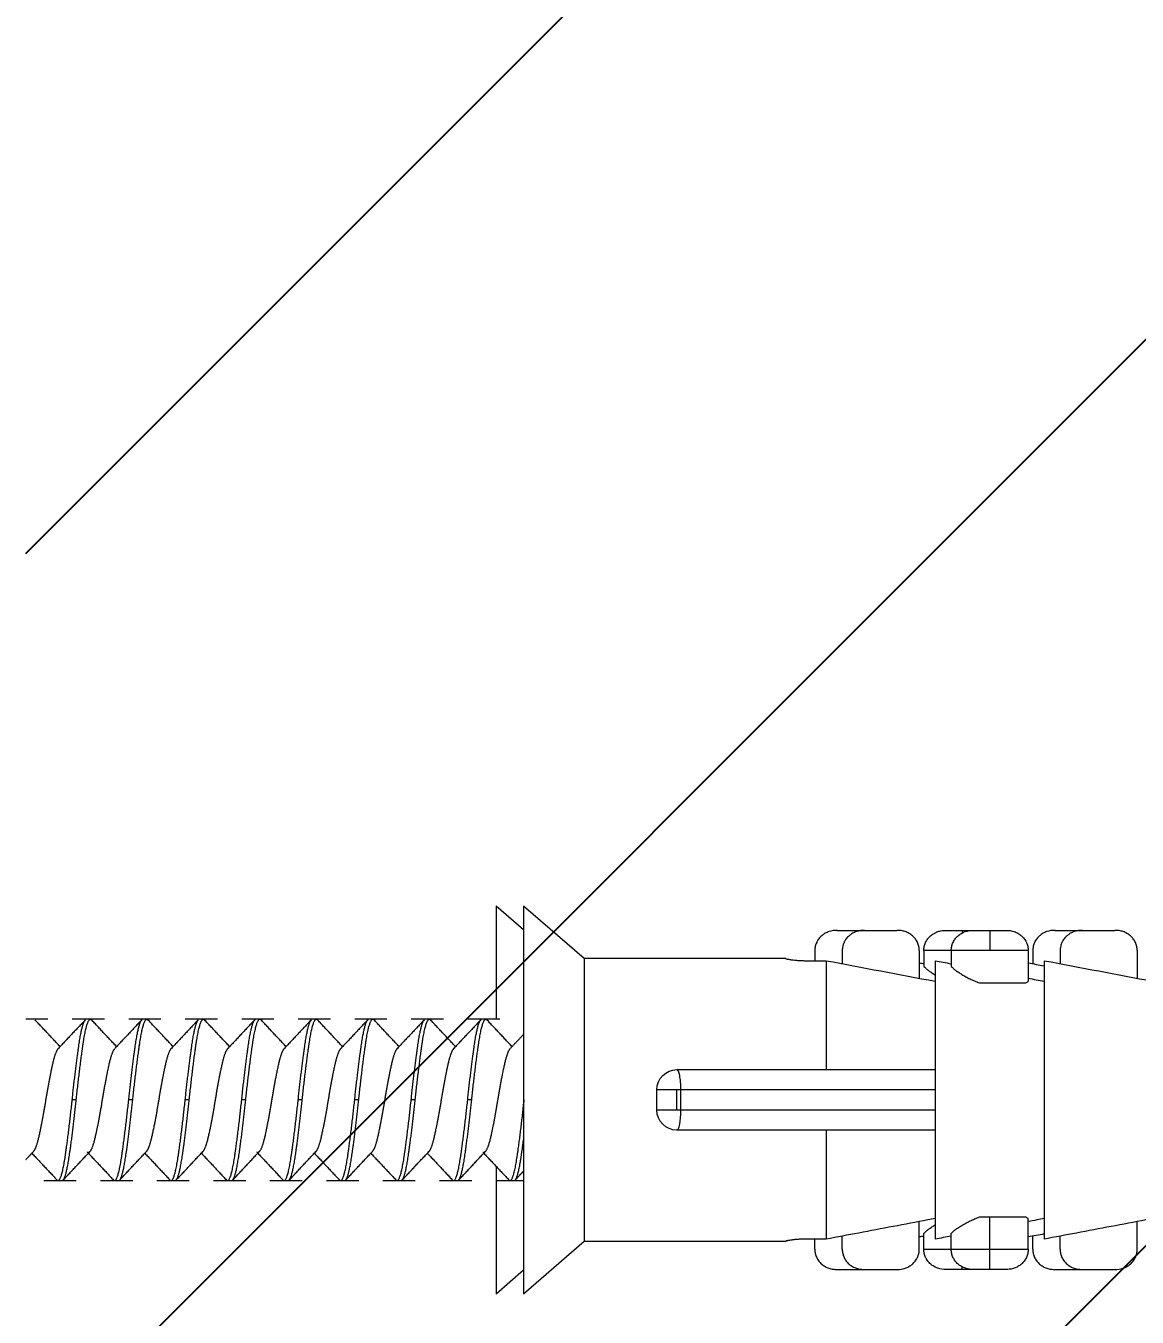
# Model space of a CAD drawing. Header units: millimetres. Extents: x 2433 to 4809, y -10272 to -6912.
# Drawn here: x 4388.36 to 4415.9, y -9099.9 to -9067.91 of the extents above; entities that cross this region are included whole.
import ezdxf

# ---------------------------------------------------------------- set-up
doc = ezdxf.new("R2010")
doc.units = ezdxf.units.MM
doc.layers.add('DIM', color=3, linetype='Continuous', lineweight=13)
doc.layers.add('hatch', color=2, linetype='Continuous')
doc.styles.add('ARIAL', font='arial.ttf')
doc.dimstyles.get("Standard").update_dxf_attribs({"dimtxt": 15, "dimasz": 15, "dimexe": 0.18, "dimexo": 0.0625, "dimgap": 4, "dimtad": 0, "dimtih": 1, "dimtoh": 1, "dimdec": 1, "dimdsep": 46, "dimtxsty": 'ARIAL', "dimcen": 0, "dimclrd": 3, "dimclre": 3, "dimclrt": 3, "dimadec": 0, "dimazin": 0, "dimtfac": 1, "dimtdec": 1, "dimtofl": 0, "dimtmove": 0, "dimatfit": 3, "dimfxl": 1, "dimtolj": 1, "dimtzin": 0, "dimarcsym": 0})

# ---------------------------------------------------------------- blocks, each defined once
blk = doc.blocks.new('*D51')
at = {"layer": 'Defpoints', "color": 0, "transparency": 16777216}
for p in [(4424.561, -8213.415), (4374.659, -9105.467), (4571.19, -9105.467)]:
    blk.add_point(p, dxfattribs=at)
at = {"layer": 'DIM', "color": 3, "lineweight": -2, "transparency": 16777216}
for p, q in [((4424.624, -8213.415), (4571.37, -8213.415)), ((4571.19, -8231.415), (4571.19, -8645.251)), ((4571.19, -9087.467), (4571.19, -8673.632)), ((4374.721, -9105.467), (4571.37, -9105.467))]:
    blk.add_line(p, q, dxfattribs=at)
at = {"layer": 'DIM', "color": 3, "transparency": 16777216}
for points in [[(4568.19, -8231.415), (4574.19, -8231.415), (4571.19, -8213.415)], [(4568.19, -9087.467), (4574.19, -9087.467), (4571.19, -9105.467)]]:
    blk.add_solid(points, dxfattribs=at)
at = {"layer": 'DIM', "color": 3, "transparency": 16777216, "insert": (4571.19, -8659.441), "char_height": 18, "attachment_point": 5, "style": 'ARIAL'}
blk.add_mtext('\\A1;892', dxfattribs=at)

msp = doc.modelspace()

# ---------------------------------------------------------------- hatches: boundary and pattern name
at = {"layer": 'hatch'}
h = msp.add_hatch(dxfattribs=at)
h.set_pattern_fill('ANSI31', color=256, scale=5)
h.set_pattern_definition([(45, (-10748.396, -4416.275), (-11.22532, 11.22532), [])])
h.paths.add_polyline_path([(4388.361, -9950.155), (4438.361, -9950.155), (4438.361, -7879.589), (4388.361, -7879.589)])

# ---------------------------------------------------------------- linework, layer by layer
at = {"linetype": 'Continuous', "lineweight": 18, "extrusion": (-1, -2.22045e-16, 0)}
for p, q in [((4400.018, -9089.716), (4400.018, -9092.516)), ((4400.698, -9090.305), (4400.018, -9089.716)), ((4400.698, -9089.716), (4400.698, -9094.516)), ((4402.198, -9091.016), (4400.698, -9089.716)), ((4408.468, -9090.316), (4409.148, -9090.316)), ((4409.148, -9090.316), (4409.948, -9090.316)), ((4411.168, -9090.316), (4411.568, -9090.316)), ((4411.568, -9090.316), (4411.854, -9090.316)), ((4411.848, -9090.316), (4412.248, -9090.316)), ((4412.248, -9090.316), (4412.648, -9090.316)), ((4413.868, -9090.316), (4414.548, -9090.316)), ((4414.548, -9090.316), (4415.348, -9090.316)), ((4407.914, -9090.816), (4407.914, -9091.068)), ((4408.594, -9090.816), (4408.594, -9091.143)), ((4410.502, -9090.816), (4410.502, -9091.502)), ((4410.614, -9090.816), (4410.614, -9091.21)), ((4411.294, -9090.816), (4411.294, -9091.21)), ((4413.202, -9090.816), (4413.202, -9091.578)), ((4413.314, -9090.816), (4413.314, -9091.143)), ((4413.994, -9090.816), (4413.994, -9091.143)), ((4415.902, -9090.816), (4415.902, -9091.502)), ((4407.198, -9091.016), (4402.198, -9091.016)), ((4402.198, -9091.016), (4402.198, -9094.516)), ((4407.198, -9091.016), (4407.198, -9091.018)), ((4407.698, -9091.068), (4408.198, -9091.068)), ((4408.198, -9091.068), (4408.198, -9093.766)), ((4410.898, -9091.068), (4410.898, -9094.516)), ((4413.598, -9091.068), (4413.598, -9094.516)), ((4411.996, -9091.616), (4413.14, -9091.616)), ((4388.911, -9092.516), (4388.361, -9092.516)), ((4390.311, -9092.516), (4389.511, -9092.516)), ((4391.711, -9092.516), (4390.911, -9092.516)), ((4393.111, -9092.516), (4392.311, -9092.516)), ((4394.511, -9092.516), (4393.711, -9092.516)), ((4395.911, -9092.516), (4395.111, -9092.516)), ((4397.311, -9092.516), (4396.511, -9092.516)), ((4398.711, -9092.516), (4397.911, -9092.516)), ((4400.111, -9092.516), (4399.311, -9092.516)), ((4404.498, -9093.766), (4410.898, -9093.766)), ((4403.998, -9094.766), (4403.998, -9094.266)), ((4400.698, -9094.516), (4400.698, -9099.316)), ((4402.198, -9094.516), (4402.198, -9098.016)), ((4410.898, -9094.516), (4410.898, -9097.964)), ((4413.598, -9094.516), (4413.598, -9097.964)), ((4410.898, -9095.266), (4404.498, -9095.266)), ((4408.198, -9095.266), (4408.198, -9097.964)), ((4400.018, -9096.173), (4400.018, -9099.316)), ((4388.811, -9096.516), (4389.611, -9096.516)), ((4390.211, -9096.516), (4391.011, -9096.516)), ((4391.611, -9096.516), (4392.411, -9096.516)), ((4393.011, -9096.516), (4393.811, -9096.516)), ((4394.411, -9096.516), (4395.211, -9096.516)), ((4395.811, -9096.516), (4396.611, -9096.516)), ((4397.211, -9096.516), (4398.011, -9096.516)), ((4398.611, -9096.516), (4399.411, -9096.516)), ((4400.011, -9096.516), (4400.698, -9096.516)), ((4410.502, -9098.216), (4410.502, -9097.53)), ((4411.996, -9097.416), (4412.248, -9097.416)), ((4412.248, -9097.416), (4413.14, -9097.416)), ((4413.202, -9098.216), (4413.202, -9097.455)), ((4415.902, -9098.216), (4415.902, -9097.53)), ((4408.594, -9098.216), (4408.594, -9097.89)), ((4410.614, -9098.216), (4410.614, -9097.823)), ((4411.294, -9098.216), (4411.294, -9097.823)), ((4413.314, -9098.216), (4413.314, -9097.89)), ((4413.994, -9098.216), (4413.994, -9097.89)), ((4400.698, -9099.316), (4402.198, -9098.016)), ((4402.198, -9098.016), (4407.198, -9098.016)), ((4407.198, -9098.015), (4407.198, -9098.016)), ((4408.198, -9097.964), (4407.698, -9097.964)), ((4407.914, -9098.216), (4407.914, -9097.964)), ((4400.018, -9099.316), (4400.698, -9098.727)), ((4408.468, -9098.716), (4409.148, -9098.716)), ((4409.148, -9098.716), (4409.948, -9098.716)), ((4411.568, -9098.716), (4411.168, -9098.716)), ((4411.852, -9098.716), (4411.568, -9098.716)), ((4412.248, -9098.716), (4411.848, -9098.716)), ((4412.648, -9098.716), (4412.248, -9098.716)), ((4413.868, -9098.716), (4414.548, -9098.716)), ((4414.548, -9098.716), (4415.348, -9098.716))]:
    msp.add_line(p, q, dxfattribs=at)
at = {"linetype": 'Continuous', "lineweight": 13, "extrusion": (-1, -2.22045e-16, 0)}
for p, q in [((4411.568, -9090.316), (4411.568, -9090.379)), ((4412.248, -9090.316), (4412.248, -9090.816)), ((4411.294, -9090.816), (4410.614, -9090.816)), ((4412.248, -9090.816), (4411.294, -9090.816)), ((4413.202, -9090.816), (4412.248, -9090.816)), ((4404.498, -9094.266), (4403.998, -9094.266)), ((4404.593, -9094.266), (4404.498, -9094.266)), ((4404.498, -9094.766), (4404.498, -9094.266)), ((4410.898, -9094.266), (4404.593, -9094.266)), ((4404.593, -9094.766), (4404.593, -9094.266)), ((4389.611, -9094.516), (4389.511, -9094.516)), ((4391.011, -9094.516), (4390.911, -9094.516)), ((4392.411, -9094.516), (4392.311, -9094.516)), ((4393.811, -9094.516), (4393.711, -9094.516)), ((4395.211, -9094.516), (4395.111, -9094.516)), ((4396.611, -9094.516), (4396.511, -9094.516)), ((4398.011, -9094.516), (4397.911, -9094.516)), ((4399.411, -9094.516), (4399.311, -9094.516)), ((4403.998, -9094.766), (4404.498, -9094.766)), ((4404.498, -9094.766), (4404.593, -9094.766)), ((4404.593, -9094.766), (4410.898, -9094.766)), ((4412.248, -9098.216), (4412.248, -9097.416)), ((4410.614, -9098.216), (4411.294, -9098.216)), ((4411.294, -9098.216), (4412.248, -9098.216)), ((4412.248, -9098.216), (4413.202, -9098.216)), ((4412.248, -9098.716), (4412.248, -9098.216)), ((4411.568, -9098.716), (4411.568, -9098.653))]:
    msp.add_line(p, q, dxfattribs=at)
at = {"linetype": 'Continuous', "lineweight": 18, "extrusion": (0, 0, -1)}
for centre, start, end in [((-4404.498, -9094.266), 0, 90), ((-4404.498, -9094.766), 270, 0)]:
    msp.add_arc(centre, 0.5, start, end, dxfattribs=at)
at = {"linetype": 'Continuous', "lineweight": 13}
for centre, start_param, end_param in [((4404.498, -9094.266), 1.570796, 3.141593), ((4404.498, -9094.766), 0, 1.570796)]:
    msp.add_ellipse(centre, major_axis=(0, -0.5), ratio=0.190423, start_param=start_param, end_param=end_param, dxfattribs=at)
at = {"linetype": 'Continuous', "lineweight": 18}
for points, knots in [([(4408.468, -9090.316), (4408.399, -9090.316), (4408.33, -9090.326), (4408.248, -9090.353), (4408.232, -9090.359), (4408.2, -9090.373), (4408.169, -9090.389), (4408.14, -9090.407), (4408.118, -9090.422), (4408.111, -9090.427), (4408.098, -9090.438), (4408.091, -9090.444), (4408.058, -9090.472), (4408.034, -9090.497), (4408.003, -9090.539), (4407.993, -9090.553), (4407.979, -9090.575), (4407.975, -9090.583), (4407.967, -9090.598), (4407.963, -9090.606), (4407.945, -9090.646), (4407.934, -9090.678), (4407.922, -9090.729), (4407.919, -9090.747), (4407.915, -9090.781), (4407.914, -9090.799), (4407.914, -9090.816)], [0, 0, 0, 0, 0.25, 0.25, 0.3125, 0.3125, 0.375, 0.4375, 0.4375, 0.46875, 0.46875, 0.5, 0.5, 0.625, 0.625, 0.6875, 0.6875, 0.71875, 0.71875, 0.75, 0.75, 0.875, 0.875, 0.9375, 0.9375, 1, 1, 1, 1]), ([(4409.148, -9090.316), (4409.078, -9090.316), (4409.01, -9090.326), (4408.927, -9090.353), (4408.911, -9090.359), (4408.879, -9090.373), (4408.848, -9090.389), (4408.819, -9090.407), (4408.798, -9090.422), (4408.791, -9090.427), (4408.777, -9090.438), (4408.77, -9090.444), (4408.737, -9090.472), (4408.713, -9090.497), (4408.682, -9090.539), (4408.672, -9090.553), (4408.659, -9090.575), (4408.655, -9090.583), (4408.646, -9090.598), (4408.642, -9090.606), (4408.624, -9090.646), (4408.613, -9090.678), (4408.602, -9090.729), (4408.599, -9090.747), (4408.595, -9090.781), (4408.594, -9090.799), (4408.594, -9090.816)], [0, 0, 0, 0, 0.25, 0.25, 0.3125, 0.3125, 0.375, 0.4375, 0.4375, 0.46875, 0.46875, 0.5, 0.5, 0.625, 0.625, 0.6875, 0.6875, 0.71875, 0.71875, 0.75, 0.75, 0.875, 0.875, 0.9375, 0.9375, 1, 1, 1, 1]), ([(4410.502, -9090.816), (4410.502, -9090.781), (4410.498, -9090.747), (4410.487, -9090.696), (4410.482, -9090.68), (4410.471, -9090.646), (4410.464, -9090.63), (4410.443, -9090.583), (4410.425, -9090.554), (4410.399, -9090.519), (4410.393, -9090.512), (4410.382, -9090.499), (4410.364, -9090.479), (4410.333, -9090.449), (4410.306, -9090.428), (4410.278, -9090.408), (4410.263, -9090.399), (4410.217, -9090.373), (4410.186, -9090.359), (4410.136, -9090.342), (4410.12, -9090.338), (4410.086, -9090.33), (4410.069, -9090.326), (4410.017, -9090.319), (4409.983, -9090.316), (4409.948, -9090.316)], [0, 0, 0, 0, 0.125, 0.125, 0.1875, 0.1875, 0.25, 0.25, 0.375, 0.375, 0.40625, 0.40625, 0.4375, 0.5, 0.5625, 0.5625, 0.625, 0.625, 0.75, 0.75, 0.8125, 0.8125, 0.875, 0.875, 1, 1, 1, 1]), ([(4410.614, -9090.816), (4410.614, -9090.781), (4410.618, -9090.747), (4410.629, -9090.696), (4410.634, -9090.68), (4410.645, -9090.646), (4410.652, -9090.63), (4410.674, -9090.583), (4410.691, -9090.554), (4410.718, -9090.519), (4410.723, -9090.512), (4410.734, -9090.499), (4410.752, -9090.479), (4410.783, -9090.449), (4410.81, -9090.428), (4410.839, -9090.408), (4410.854, -9090.399), (4410.899, -9090.373), (4410.93, -9090.359), (4410.98, -9090.342), (4410.997, -9090.338), (4411.031, -9090.33), (4411.048, -9090.326), (4411.099, -9090.319), (4411.134, -9090.316), (4411.168, -9090.316)], [0, 0, 0, 0, 0.125, 0.125, 0.1875, 0.1875, 0.25, 0.25, 0.375, 0.375, 0.40625, 0.40625, 0.4375, 0.5, 0.5625, 0.5625, 0.625, 0.625, 0.75, 0.75, 0.8125, 0.8125, 0.875, 0.875, 1, 1, 1, 1]), ([(4411.294, -9090.816), (4411.294, -9090.781), (4411.298, -9090.747), (4411.309, -9090.696), (4411.314, -9090.68), (4411.325, -9090.646), (4411.331, -9090.63), (4411.353, -9090.583), (4411.371, -9090.554), (4411.397, -9090.519), (4411.403, -9090.512), (4411.414, -9090.499), (4411.431, -9090.479), (4411.462, -9090.449), (4411.49, -9090.428), (4411.518, -9090.408), (4411.533, -9090.399), (4411.578, -9090.373), (4411.61, -9090.359), (4411.659, -9090.342), (4411.676, -9090.338), (4411.71, -9090.33), (4411.727, -9090.326), (4411.778, -9090.319), (4411.813, -9090.316), (4411.848, -9090.316)], [0, 0, 0, 0, 0.125, 0.125, 0.1875, 0.1875, 0.25, 0.25, 0.375, 0.375, 0.40625, 0.40625, 0.4375, 0.5, 0.5625, 0.5625, 0.625, 0.625, 0.75, 0.75, 0.8125, 0.8125, 0.875, 0.875, 1, 1, 1, 1]), ([(4412.648, -9090.316), (4412.718, -9090.316), (4412.786, -9090.326), (4412.868, -9090.353), (4412.885, -9090.359), (4412.916, -9090.373), (4412.947, -9090.389), (4412.977, -9090.407), (4412.998, -9090.422), (4413.005, -9090.427), (4413.019, -9090.438), (4413.026, -9090.444), (4413.059, -9090.472), (4413.082, -9090.497), (4413.114, -9090.539), (4413.123, -9090.553), (4413.137, -9090.575), (4413.141, -9090.583), (4413.149, -9090.598), (4413.153, -9090.606), (4413.172, -9090.646), (4413.183, -9090.678), (4413.194, -9090.729), (4413.197, -9090.747), (4413.201, -9090.781), (4413.202, -9090.799), (4413.202, -9090.816)], [0, 0, 0, 0, 0.25, 0.25, 0.3125, 0.3125, 0.375, 0.4375, 0.4375, 0.46875, 0.46875, 0.5, 0.5, 0.625, 0.625, 0.6875, 0.6875, 0.71875, 0.71875, 0.75, 0.75, 0.875, 0.875, 0.9375, 0.9375, 1, 1, 1, 1]), ([(4413.868, -9090.316), (4413.799, -9090.316), (4413.73, -9090.326), (4413.648, -9090.353), (4413.632, -9090.359), (4413.6, -9090.373), (4413.569, -9090.389), (4413.54, -9090.407), (4413.518, -9090.422), (4413.511, -9090.427), (4413.498, -9090.438), (4413.491, -9090.444), (4413.458, -9090.472), (4413.434, -9090.497), (4413.403, -9090.539), (4413.393, -9090.553), (4413.379, -9090.575), (4413.375, -9090.583), (4413.367, -9090.598), (4413.363, -9090.606), (4413.345, -9090.646), (4413.334, -9090.678), (4413.322, -9090.729), (4413.319, -9090.747), (4413.315, -9090.781), (4413.314, -9090.799), (4413.314, -9090.816)], [0, 0, 0, 0, 0.25, 0.25, 0.3125, 0.3125, 0.375, 0.4375, 0.4375, 0.46875, 0.46875, 0.5, 0.5, 0.625, 0.625, 0.6875, 0.6875, 0.71875, 0.71875, 0.75, 0.75, 0.875, 0.875, 0.9375, 0.9375, 1, 1, 1, 1]), ([(4414.548, -9090.316), (4414.478, -9090.316), (4414.41, -9090.326), (4414.327, -9090.353), (4414.311, -9090.359), (4414.279, -9090.373), (4414.248, -9090.389), (4414.219, -9090.407), (4414.198, -9090.422), (4414.191, -9090.427), (4414.177, -9090.438), (4414.17, -9090.444), (4414.137, -9090.472), (4414.113, -9090.497), (4414.082, -9090.539), (4414.072, -9090.553), (4414.059, -9090.575), (4414.055, -9090.583), (4414.046, -9090.598), (4414.042, -9090.606), (4414.024, -9090.646), (4414.013, -9090.678), (4414.002, -9090.729), (4413.999, -9090.747), (4413.995, -9090.781), (4413.994, -9090.799), (4413.994, -9090.816)], [0, 0, 0, 0, 0.25, 0.25, 0.3125, 0.3125, 0.375, 0.4375, 0.4375, 0.46875, 0.46875, 0.5, 0.5, 0.625, 0.625, 0.6875, 0.6875, 0.71875, 0.71875, 0.75, 0.75, 0.875, 0.875, 0.9375, 0.9375, 1, 1, 1, 1]), ([(4415.902, -9090.816), (4415.902, -9090.781), (4415.898, -9090.747), (4415.887, -9090.696), (4415.882, -9090.68), (4415.871, -9090.646), (4415.864, -9090.63), (4415.843, -9090.583), (4415.825, -9090.554), (4415.799, -9090.519), (4415.793, -9090.512), (4415.782, -9090.499), (4415.764, -9090.479), (4415.733, -9090.449), (4415.706, -9090.428), (4415.678, -9090.408), (4415.663, -9090.399), (4415.617, -9090.373), (4415.586, -9090.359), (4415.536, -9090.342), (4415.52, -9090.338), (4415.486, -9090.33), (4415.469, -9090.326), (4415.417, -9090.319), (4415.383, -9090.316), (4415.348, -9090.316)], [0, 0, 0, 0, 0.125, 0.125, 0.1875, 0.1875, 0.25, 0.25, 0.375, 0.375, 0.40625, 0.40625, 0.4375, 0.5, 0.5625, 0.5625, 0.625, 0.625, 0.75, 0.75, 0.8125, 0.8125, 0.875, 0.875, 1, 1, 1, 1]), ([(4407.198, -9091.018), (4407.198, -9091.019), (4407.201, -9091.02), (4407.211, -9091.023), (4407.215, -9091.024), (4407.224, -9091.026), (4407.23, -9091.027), (4407.249, -9091.031), (4407.264, -9091.034), (4407.291, -9091.038), (4407.301, -9091.04), (4407.322, -9091.043), (4407.333, -9091.044), (4407.367, -9091.049), (4407.392, -9091.052), (4407.426, -9091.055), (4407.433, -9091.056), (4407.447, -9091.057), (4407.469, -9091.059), (4407.506, -9091.062), (4407.536, -9091.064), (4407.567, -9091.065), (4407.584, -9091.066), (4407.632, -9091.067), (4407.665, -9091.068), (4407.698, -9091.068)], [0, 0, 0, 0, 0.125, 0.125, 0.1875, 0.1875, 0.25, 0.25, 0.375, 0.375, 0.4375, 0.4375, 0.5, 0.5, 0.625, 0.625, 0.65625, 0.65625, 0.6875, 0.75, 0.8125, 0.8125, 0.875, 0.875, 1, 1, 1, 1]), ([(4410.614, -9091.21), (4410.628, -9091.224), (4410.643, -9091.239), (4410.679, -9091.27), (4410.699, -9091.286), (4410.733, -9091.311), (4410.744, -9091.32), (4410.769, -9091.337), (4410.782, -9091.346), (4410.822, -9091.373), (4410.85, -9091.391), (4410.883, -9091.411), (4410.885, -9091.413), (4410.888, -9091.414)], [0, 0, 0, 0, 0.244671, 0.244671, 0.489341, 0.489341, 0.611677, 0.611677, 0.734012, 0.734012, 0.978683, 0.978683, 1, 1, 1, 1]), ([(4411.294, -9091.21), (4411.307, -9091.224), (4411.323, -9091.239), (4411.358, -9091.27), (4411.378, -9091.286), (4411.412, -9091.311), (4411.424, -9091.32), (4411.448, -9091.337), (4411.461, -9091.346), (4411.501, -9091.373), (4411.529, -9091.391), (4411.589, -9091.428), (4411.621, -9091.446), (4411.672, -9091.473), (4411.689, -9091.483), (4411.724, -9091.501), (4411.742, -9091.51), (4411.797, -9091.536), (4411.835, -9091.553), (4411.913, -9091.586), (4411.954, -9091.601), (4411.996, -9091.616)], [0, 0, 0, 0, 0.125, 0.125, 0.25, 0.25, 0.3125, 0.3125, 0.375, 0.375, 0.5, 0.5, 0.625, 0.625, 0.6875, 0.6875, 0.75, 0.75, 0.875, 0.875, 1, 1, 1, 1]), ([(4410.898, -9097.456), (4410.837, -9097.467), (4410.776, -9097.479), (4410.144, -9097.598), (4409.572, -9097.706), (4408.733, -9097.864), (4408.465, -9097.914), (4408.198, -9097.964)], [0, 0, 0, 0, 0.067447, 0.067447, 0.702741, 0.702741, 1, 1, 1, 1]), ([(4411.294, -9097.823), (4411.307, -9097.809), (4411.323, -9097.794), (4411.358, -9097.763), (4411.378, -9097.747), (4411.412, -9097.721), (4411.424, -9097.713), (4411.448, -9097.695), (4411.461, -9097.686), (4411.501, -9097.659), (4411.529, -9097.641), (4411.589, -9097.605), (4411.621, -9097.586), (4411.672, -9097.559), (4411.689, -9097.55), (4411.724, -9097.532), (4411.742, -9097.523), (4411.797, -9097.496), (4411.835, -9097.479), (4411.913, -9097.447), (4411.954, -9097.431), (4411.996, -9097.416)], [0, 0, 0, 0, 0.125, 0.125, 0.25, 0.25, 0.3125, 0.3125, 0.375, 0.375, 0.5, 0.5, 0.625, 0.625, 0.6875, 0.6875, 0.75, 0.75, 0.875, 0.875, 1, 1, 1, 1]), ([(4413.598, -9097.456), (4413.537, -9097.467), (4413.476, -9097.479), (4413.344, -9097.504), (4413.273, -9097.517), (4413.202, -9097.53)], [0, 0, 0, 0, 0.459752, 0.459752, 1, 1, 1, 1]), ([(4416.298, -9097.456), (4416.237, -9097.467), (4416.176, -9097.479), (4415.544, -9097.598), (4414.972, -9097.706), (4414.133, -9097.864), (4413.865, -9097.914), (4413.598, -9097.964)], [0, 0, 0, 0, 0.067447, 0.067447, 0.702741, 0.702741, 1, 1, 1, 1]), ([(4410.614, -9097.823), (4410.628, -9097.809), (4410.643, -9097.794), (4410.679, -9097.763), (4410.699, -9097.747), (4410.733, -9097.721), (4410.744, -9097.713), (4410.769, -9097.695), (4410.782, -9097.686), (4410.822, -9097.659), (4410.85, -9097.641), (4410.883, -9097.621), (4410.885, -9097.62), (4410.888, -9097.618)], [0, 0, 0, 0, 0.244671, 0.244671, 0.489341, 0.489341, 0.611677, 0.611677, 0.734012, 0.734012, 0.978683, 0.978683, 1, 1, 1, 1]), ([(4407.698, -9097.964), (4407.665, -9097.964), (4407.632, -9097.965), (4407.584, -9097.967), (4407.568, -9097.967), (4407.537, -9097.969), (4407.521, -9097.97), (4407.476, -9097.973), (4407.447, -9097.975), (4407.407, -9097.979), (4407.393, -9097.981), (4407.368, -9097.984), (4407.356, -9097.985), (4407.321, -9097.99), (4407.301, -9097.993), (4407.278, -9097.997), (4407.273, -9097.997), (4407.265, -9097.999), (4407.253, -9098.001), (4407.235, -9098.004), (4407.224, -9098.007), (4407.215, -9098.009), (4407.211, -9098.01), (4407.201, -9098.012), (4407.198, -9098.014), (4407.198, -9098.015)], [0, 0, 0, 0, 0.125, 0.125, 0.1875, 0.1875, 0.25, 0.25, 0.375, 0.375, 0.4375, 0.4375, 0.5, 0.5, 0.625, 0.625, 0.65625, 0.65625, 0.6875, 0.75, 0.8125, 0.8125, 0.875, 0.875, 1, 1, 1, 1]), ([(4407.914, -9098.216), (4407.914, -9098.251), (4407.918, -9098.286), (4407.929, -9098.336), (4407.934, -9098.353), (4407.945, -9098.386), (4407.952, -9098.402), (4407.974, -9098.449), (4407.991, -9098.479), (4408.018, -9098.514), (4408.023, -9098.521), (4408.034, -9098.534), (4408.052, -9098.553), (4408.083, -9098.583), (4408.11, -9098.605), (4408.139, -9098.625), (4408.154, -9098.634), (4408.199, -9098.66), (4408.23, -9098.673), (4408.28, -9098.69), (4408.297, -9098.695), (4408.331, -9098.703), (4408.348, -9098.706), (4408.399, -9098.714), (4408.434, -9098.716), (4408.468, -9098.716)], [0, 0, 0, 0, 0.125, 0.125, 0.1875, 0.1875, 0.25, 0.25, 0.375, 0.375, 0.40625, 0.40625, 0.4375, 0.5, 0.5625, 0.5625, 0.625, 0.625, 0.75, 0.75, 0.8125, 0.8125, 0.875, 0.875, 1, 1, 1, 1]), ([(4408.594, -9098.216), (4408.594, -9098.251), (4408.598, -9098.286), (4408.609, -9098.336), (4408.614, -9098.353), (4408.625, -9098.386), (4408.631, -9098.402), (4408.653, -9098.449), (4408.671, -9098.479), (4408.697, -9098.514), (4408.703, -9098.521), (4408.714, -9098.534), (4408.731, -9098.553), (4408.762, -9098.583), (4408.79, -9098.605), (4408.818, -9098.625), (4408.833, -9098.634), (4408.878, -9098.66), (4408.91, -9098.673), (4408.959, -9098.69), (4408.976, -9098.695), (4409.01, -9098.703), (4409.027, -9098.706), (4409.078, -9098.714), (4409.113, -9098.716), (4409.148, -9098.716)], [0, 0, 0, 0, 0.125, 0.125, 0.1875, 0.1875, 0.25, 0.25, 0.375, 0.375, 0.40625, 0.40625, 0.4375, 0.5, 0.5625, 0.5625, 0.625, 0.625, 0.75, 0.75, 0.8125, 0.8125, 0.875, 0.875, 1, 1, 1, 1]), ([(4409.948, -9098.716), (4410.018, -9098.716), (4410.086, -9098.707), (4410.168, -9098.679), (4410.185, -9098.673), (4410.216, -9098.659), (4410.247, -9098.644), (4410.277, -9098.625), (4410.298, -9098.61), (4410.305, -9098.605), (4410.319, -9098.594), (4410.326, -9098.589), (4410.359, -9098.56), (4410.382, -9098.535), (4410.414, -9098.494), (4410.423, -9098.48), (4410.437, -9098.457), (4410.441, -9098.449), (4410.449, -9098.434), (4410.453, -9098.426), (4410.472, -9098.387), (4410.483, -9098.354), (4410.494, -9098.303), (4410.497, -9098.286), (4410.501, -9098.251), (4410.502, -9098.234), (4410.502, -9098.216)], [0, 0, 0, 0, 0.25, 0.25, 0.3125, 0.3125, 0.375, 0.4375, 0.4375, 0.46875, 0.46875, 0.5, 0.5, 0.625, 0.625, 0.6875, 0.6875, 0.71875, 0.71875, 0.75, 0.75, 0.875, 0.875, 0.9375, 0.9375, 1, 1, 1, 1]), ([(4411.168, -9098.716), (4411.099, -9098.716), (4411.03, -9098.707), (4410.948, -9098.679), (4410.932, -9098.673), (4410.9, -9098.659), (4410.869, -9098.644), (4410.84, -9098.625), (4410.818, -9098.61), (4410.811, -9098.605), (4410.798, -9098.594), (4410.791, -9098.589), (4410.758, -9098.56), (4410.734, -9098.535), (4410.703, -9098.494), (4410.693, -9098.48), (4410.679, -9098.457), (4410.675, -9098.449), (4410.667, -9098.434), (4410.663, -9098.426), (4410.645, -9098.387), (4410.634, -9098.354), (4410.622, -9098.303), (4410.619, -9098.286), (4410.615, -9098.251), (4410.614, -9098.234), (4410.614, -9098.216)], [0, 0, 0, 0, 0.25, 0.25, 0.3125, 0.3125, 0.375, 0.4375, 0.4375, 0.46875, 0.46875, 0.5, 0.5, 0.625, 0.625, 0.6875, 0.6875, 0.71875, 0.71875, 0.75, 0.75, 0.875, 0.875, 0.9375, 0.9375, 1, 1, 1, 1]), ([(4411.848, -9098.716), (4411.778, -9098.716), (4411.71, -9098.707), (4411.627, -9098.679), (4411.611, -9098.673), (4411.579, -9098.659), (4411.548, -9098.644), (4411.519, -9098.625), (4411.498, -9098.61), (4411.491, -9098.605), (4411.477, -9098.594), (4411.47, -9098.589), (4411.437, -9098.56), (4411.413, -9098.535), (4411.382, -9098.494), (4411.372, -9098.48), (4411.359, -9098.457), (4411.355, -9098.449), (4411.346, -9098.434), (4411.342, -9098.426), (4411.324, -9098.387), (4411.313, -9098.354), (4411.302, -9098.303), (4411.299, -9098.286), (4411.295, -9098.251), (4411.294, -9098.234), (4411.294, -9098.216)], [0, 0, 0, 0, 0.25, 0.25, 0.3125, 0.3125, 0.375, 0.4375, 0.4375, 0.46875, 0.46875, 0.5, 0.5, 0.625, 0.625, 0.6875, 0.6875, 0.71875, 0.71875, 0.75, 0.75, 0.875, 0.875, 0.9375, 0.9375, 1, 1, 1, 1]), ([(4413.202, -9098.216), (4413.202, -9098.251), (4413.198, -9098.286), (4413.187, -9098.336), (4413.182, -9098.353), (4413.171, -9098.386), (4413.164, -9098.402), (4413.143, -9098.449), (4413.125, -9098.479), (4413.099, -9098.514), (4413.093, -9098.521), (4413.082, -9098.534), (4413.064, -9098.553), (4413.033, -9098.583), (4413.006, -9098.605), (4412.978, -9098.625), (4412.963, -9098.634), (4412.917, -9098.66), (4412.886, -9098.673), (4412.836, -9098.69), (4412.82, -9098.695), (4412.786, -9098.703), (4412.769, -9098.706), (4412.717, -9098.714), (4412.683, -9098.716), (4412.648, -9098.716)], [0, 0, 0, 0, 0.125, 0.125, 0.1875, 0.1875, 0.25, 0.25, 0.375, 0.375, 0.40625, 0.40625, 0.4375, 0.5, 0.5625, 0.5625, 0.625, 0.625, 0.75, 0.75, 0.8125, 0.8125, 0.875, 0.875, 1, 1, 1, 1]), ([(4413.314, -9098.216), (4413.314, -9098.251), (4413.318, -9098.286), (4413.329, -9098.336), (4413.334, -9098.353), (4413.345, -9098.386), (4413.352, -9098.402), (4413.374, -9098.449), (4413.391, -9098.479), (4413.418, -9098.514), (4413.423, -9098.521), (4413.434, -9098.534), (4413.452, -9098.553), (4413.483, -9098.583), (4413.51, -9098.605), (4413.539, -9098.625), (4413.554, -9098.634), (4413.599, -9098.66), (4413.63, -9098.673), (4413.68, -9098.69), (4413.697, -9098.695), (4413.731, -9098.703), (4413.748, -9098.706), (4413.799, -9098.714), (4413.834, -9098.716), (4413.868, -9098.716)], [0, 0, 0, 0, 0.125, 0.125, 0.1875, 0.1875, 0.25, 0.25, 0.375, 0.375, 0.40625, 0.40625, 0.4375, 0.5, 0.5625, 0.5625, 0.625, 0.625, 0.75, 0.75, 0.8125, 0.8125, 0.875, 0.875, 1, 1, 1, 1]), ([(4413.994, -9098.216), (4413.994, -9098.251), (4413.998, -9098.286), (4414.009, -9098.336), (4414.014, -9098.353), (4414.025, -9098.386), (4414.031, -9098.402), (4414.053, -9098.449), (4414.071, -9098.479), (4414.097, -9098.514), (4414.103, -9098.521), (4414.114, -9098.534), (4414.131, -9098.553), (4414.162, -9098.583), (4414.19, -9098.605), (4414.218, -9098.625), (4414.233, -9098.634), (4414.278, -9098.66), (4414.31, -9098.673), (4414.359, -9098.69), (4414.376, -9098.695), (4414.41, -9098.703), (4414.427, -9098.706), (4414.478, -9098.714), (4414.513, -9098.716), (4414.548, -9098.716)], [0, 0, 0, 0, 0.125, 0.125, 0.1875, 0.1875, 0.25, 0.25, 0.375, 0.375, 0.40625, 0.40625, 0.4375, 0.5, 0.5625, 0.5625, 0.625, 0.625, 0.75, 0.75, 0.8125, 0.8125, 0.875, 0.875, 1, 1, 1, 1]), ([(4415.348, -9098.716), (4415.418, -9098.716), (4415.486, -9098.707), (4415.568, -9098.679), (4415.585, -9098.673), (4415.616, -9098.659), (4415.647, -9098.644), (4415.677, -9098.625), (4415.698, -9098.61), (4415.705, -9098.605), (4415.719, -9098.594), (4415.726, -9098.589), (4415.759, -9098.56), (4415.782, -9098.535), (4415.814, -9098.494), (4415.823, -9098.48), (4415.837, -9098.457), (4415.841, -9098.449), (4415.849, -9098.434), (4415.853, -9098.426), (4415.872, -9098.387), (4415.883, -9098.354), (4415.894, -9098.303), (4415.897, -9098.286), (4415.901, -9098.251), (4415.902, -9098.234), (4415.902, -9098.216)], [0, 0, 0, 0, 0.25, 0.25, 0.3125, 0.3125, 0.375, 0.4375, 0.4375, 0.46875, 0.46875, 0.5, 0.5, 0.625, 0.625, 0.6875, 0.6875, 0.71875, 0.71875, 0.75, 0.75, 0.875, 0.875, 0.9375, 0.9375, 1, 1, 1, 1])]:
    msp.add_open_spline(points, degree=3, knots=knots, dxfattribs=at)
for points, degree in [([(4408.198, -9091.068), (4409.098, -9091.237), (4409.998, -9091.407), (4410.898, -9091.577)], 3), ([(4410.502, -9091.121), (4410.539, -9091.128), (4410.577, -9091.135), (4410.615, -9091.143)], 3), ([(4410.898, -9091.068), (4411.03, -9091.093), (4411.162, -9091.118), (4411.294, -9091.143)], 3), ([(4413.202, -9091.121), (4413.334, -9091.146), (4413.466, -9091.171), (4413.598, -9091.196)], 3), ([(4413.598, -9091.068), (4414.498, -9091.237), (4415.398, -9091.407), (4416.298, -9091.577)], 3), ([(4413.14, -9091.616), (4413.165, -9091.603), (4413.185, -9091.591), (4413.202, -9091.578)], 3), ([(4413.202, -9091.502), (4413.334, -9091.527), (4413.466, -9091.552), (4413.598, -9091.577)], 3), ([(4389.211, -9093.196), (4388.9, -9092.866), (4388.59, -9092.534)], 2), ([(4389.833, -9092.534), (4389.502, -9092.888), (4389.17, -9093.239)], 2), ([(4390.611, -9093.196), (4390.298, -9092.864), (4389.987, -9092.53)], 2), ([(4391.239, -9092.527), (4390.907, -9092.882), (4390.573, -9093.236)], 2), ([(4392.011, -9093.196), (4391.697, -9092.862), (4391.384, -9092.527)], 2), ([(4392.632, -9092.534), (4392.301, -9092.888), (4391.969, -9093.241)], 2), ([(4393.411, -9093.196), (4393.1, -9092.865), (4392.789, -9092.533)], 2), ([(4394.039, -9092.527), (4393.708, -9092.881), (4393.375, -9093.235)], 2), ([(4394.811, -9093.196), (4394.499, -9092.864), (4394.188, -9092.531)], 2), ([(4395.433, -9092.533), (4395.102, -9092.888), (4394.769, -9093.241)], 2), ([(4396.211, -9093.196), (4395.897, -9092.862), (4395.584, -9092.527)], 2), ([(4396.839, -9092.527), (4396.508, -9092.881), (4396.175, -9093.234)], 2), ([(4397.611, -9093.196), (4397.299, -9092.864), (4396.987, -9092.531)], 2), ([(4398.234, -9092.532), (4397.903, -9092.886), (4397.57, -9093.239)], 2), ([(4399.011, -9093.196), (4398.699, -9092.865), (4398.389, -9092.533)], 2), ([(4399.638, -9092.528), (4399.307, -9092.882), (4398.975, -9093.234)], 2), ([(4400.411, -9093.196), (4400.097, -9092.862), (4399.785, -9092.528)], 2), ([(4400.698, -9092.891), (4400.534, -9093.065), (4400.37, -9093.239)], 2), ([(4388.361, -9095.996), (4388.456, -9095.895), (4388.552, -9095.794)], 2), ([(4388.511, -9095.837), (4388.826, -9096.171), (4389.139, -9096.505)], 2), ([(4389.284, -9096.505), (4389.615, -9096.151), (4389.948, -9095.798)], 2), ([(4389.911, -9095.837), (4390.224, -9096.168), (4390.535, -9096.501)], 2), ([(4390.69, -9096.499), (4391.02, -9096.145), (4391.352, -9095.793)], 2), ([(4391.311, -9095.837), (4391.625, -9096.17), (4391.937, -9096.504)], 2), ([(4392.087, -9096.502), (4392.419, -9096.147), (4392.752, -9095.793)], 2), ([(4392.711, -9095.837), (4393.024, -9096.169), (4393.336, -9096.502)], 2), ([(4393.484, -9096.506), (4393.815, -9096.151), (4394.148, -9095.797)], 2), ([(4394.111, -9095.837), (4394.424, -9096.168), (4394.735, -9096.501)], 2), ([(4394.888, -9096.501), (4395.219, -9096.147), (4395.55, -9095.795)], 2), ([(4395.511, -9095.837), (4395.825, -9096.17), (4396.137, -9096.503)], 2), ([(4396.288, -9096.501), (4396.619, -9096.146), (4396.952, -9095.793)], 2), ([(4396.911, -9095.837), (4397.223, -9096.167), (4397.533, -9096.5)], 2), ([(4397.684, -9096.505), (4398.016, -9096.15), (4398.35, -9095.796)], 2), ([(4398.311, -9095.837), (4398.626, -9096.17), (4398.938, -9096.505)], 2), ([(4399.086, -9096.503), (4399.416, -9096.15), (4399.748, -9095.797)], 2), ([(4399.711, -9095.837), (4400.023, -9096.167), (4400.333, -9096.499)], 2), ([(4400.49, -9096.499), (4400.594, -9096.388), (4400.698, -9096.277)], 2), ([(4411.996, -9097.416), (4412.12, -9097.416), (4412.244, -9097.416), (4412.367, -9097.416)], 3), ([(4413.14, -9097.416), (4413.165, -9097.429), (4413.185, -9097.442), (4413.202, -9097.455)], 3), ([(4410.615, -9097.89), (4410.577, -9097.897), (4410.539, -9097.904), (4410.502, -9097.911)], 3), ([(4411.294, -9097.89), (4411.162, -9097.915), (4411.03, -9097.94), (4410.898, -9097.964)], 3), ([(4413.598, -9097.837), (4413.466, -9097.861), (4413.334, -9097.886), (4413.202, -9097.911)], 3)]:
    msp.add_open_spline(points, degree=degree, dxfattribs=at)
for points, weights, knots in [([(4389.511, -9094.516), (4389.599, -9093.688), (4389.686, -9093.102), (4389.758, -9092.623), (4389.833, -9092.534)], [1, 0.923879532511, 1, 0.936905762166, 0.978405807031], [0, 0, 0, 0.546785, 0.546785, 1, 1, 1]), ([(4389.611, -9094.516), (4389.699, -9093.688), (4389.786, -9093.102), (4389.874, -9092.516), (4389.961, -9092.516), (4389.974, -9092.516), (4389.987, -9092.53)], [1, 0.923879532511, 1, 0.923879532511, 1, 0.988306138301, 0.980205171022], [0, 0, 0, 0.464334, 0.464334, 0.928668, 0.928668, 1, 1, 1]), ([(4390.911, -9094.516), (4390.999, -9093.688), (4391.086, -9093.102), (4391.161, -9092.602), (4391.239, -9092.527)], [1, 0.923879532511, 1, 0.934241363567, 0.982097327995], [0, 0, 0, 0.536516, 0.536516, 1, 1, 1]), ([(4391.011, -9094.516), (4391.099, -9093.688), (4391.186, -9093.102), (4391.274, -9092.516), (4391.361, -9092.516), (4391.372, -9092.516), (4391.384, -9092.527)], [1, 0.923879532511, 1, 0.923879532511, 1, 0.989785720568, 0.982312661935], [0, 0, 0, 0.468563, 0.468563, 0.937126, 0.937126, 1, 1, 1]), ([(4392.311, -9094.516), (4392.399, -9093.688), (4392.486, -9093.102), (4392.558, -9092.624), (4392.632, -9092.534)], [1, 0.923879532511, 1, 0.937048504482, 0.97821856572], [0, 0, 0, 0.547346, 0.547346, 1, 1, 1]), ([(4392.411, -9094.516), (4392.499, -9093.688), (4392.586, -9093.102), (4392.674, -9092.516), (4392.761, -9092.516), (4392.775, -9092.516), (4392.789, -9092.533)], [1, 0.923879532511, 1, 0.923879532511, 1, 0.987311810546, 0.978853499255], [0, 0, 0, 0.461534, 0.461534, 0.923069, 0.923069, 1, 1, 1]), ([(4393.711, -9094.516), (4393.799, -9093.688), (4393.886, -9093.102), (4393.961, -9092.599), (4394.039, -9092.527)], [1, 0.923879532511, 1, 0.933975146727, 0.982486669636], [0, 0, 0, 0.535512, 0.535512, 1, 1, 1]), ([(4393.811, -9094.516), (4393.899, -9093.688), (4393.986, -9093.102), (4394.074, -9092.516), (4394.161, -9092.516), (4394.174, -9092.516), (4394.188, -9092.531)], [1, 0.923879532511, 1, 0.923879532511, 1, 0.987906291345, 0.979655380662], [0, 0, 0, 0.463204, 0.463204, 0.926408, 0.926408, 1, 1, 1]), ([(4395.111, -9094.516), (4395.199, -9093.688), (4395.286, -9093.102), (4395.358, -9092.622), (4395.433, -9092.534)], [1, 0.923879532511, 1, 0.936800972622, 0.978543945557], [0, 0, 0, 0.546373, 0.546373, 1, 1, 1]), ([(4395.211, -9094.516), (4395.299, -9093.688), (4395.386, -9093.102), (4395.474, -9092.516), (4395.561, -9092.516), (4395.572, -9092.516), (4395.584, -9092.527)], [1, 0.923879532511, 1, 0.923879532511, 1, 0.989633321982, 0.982090273841], [0, 0, 0, 0.468124, 0.468124, 0.936247, 0.936247, 1, 1, 1]), ([(4396.511, -9094.516), (4396.599, -9093.688), (4396.686, -9093.102), (4396.761, -9092.6), (4396.839, -9092.527)], [1, 0.923879532511, 1, 0.934017808594, 0.982424026151], [0, 0, 0, 0.535672, 0.535672, 1, 1, 1]), ([(4396.611, -9094.516), (4396.699, -9093.688), (4396.786, -9093.102), (4396.874, -9092.516), (4396.961, -9092.516), (4396.974, -9092.516), (4396.987, -9092.531)], [1, 0.923879532511, 1, 0.923879532511, 1, 0.988196449664, 0.980053512698], [0, 0, 0, 0.464023, 0.464023, 0.928047, 0.928047, 1, 1, 1]), ([(4397.911, -9094.516), (4397.999, -9093.688), (4398.086, -9093.102), (4398.159, -9092.617), (4398.234, -9092.532)], [1, 0.923879532511, 1, 0.936163531801, 0.979396681185], [0, 0, 0, 0.543885, 0.543885, 1, 1, 1]), ([(4398.011, -9094.516), (4398.099, -9093.688), (4398.186, -9093.102), (4398.274, -9092.516), (4398.361, -9092.516), (4398.375, -9092.516), (4398.389, -9092.533)], [1, 0.923879532511, 1, 0.923879532511, 1, 0.987368739607, 0.9789294855], [0, 0, 0, 0.461694, 0.461694, 0.923388, 0.923388, 1, 1, 1]), ([(4399.311, -9094.516), (4399.399, -9093.688), (4399.486, -9093.102), (4399.561, -9092.603), (4399.638, -9092.528)], [1, 0.923879532511, 1, 0.934427118148, 0.981827868126], [0, 0, 0, 0.53722, 0.53722, 1, 1, 1]), ([(4399.411, -9094.516), (4399.499, -9093.688), (4399.586, -9093.102), (4399.674, -9092.516), (4399.761, -9092.516), (4399.773, -9092.516), (4399.785, -9092.528)], [1, 0.923879532511, 1, 0.923879532511, 1, 0.989148006276, 0.9813902071], [0, 0, 0, 0.466731, 0.466731, 0.933461, 0.933461, 1, 1, 1]), ([(4388.54, -9095.805), (4388.615, -9095.747), (4388.686, -9095.435), (4388.774, -9095.055), (4388.861, -9094.516), (4388.949, -9093.978), (4389.036, -9093.597), (4389.101, -9093.317), (4389.169, -9093.241)], [0.978405862908, 0.93690571969, 1, 0.923879532511, 1, 0.923879532511, 1, 0.942890431012, 0.971474052767], [0, 0, 0, 0.231586, 0.231586, 0.510983, 0.510983, 0.790381, 0.790381, 1, 1, 1]), ([(4389.884, -9095.806), (4389.898, -9095.816), (4389.911, -9095.816), (4389.999, -9095.816), (4390.086, -9095.435), (4390.174, -9095.055), (4390.261, -9094.516), (4390.349, -9093.978), (4390.436, -9093.597), (4390.501, -9093.315), (4390.57, -9093.24)], [0.979050668778, 0.987459267614, 1, 0.923879532511, 1, 0.923879532511, 1, 0.923879532511, 1, 0.942424286746, 0.97194637691], [0, 0, 0, 0.042016, 0.042016, 0.297044, 0.297044, 0.552073, 0.552073, 0.807102, 0.807102, 1, 1, 1]), ([(4391.357, -9095.788), (4391.424, -9095.708), (4391.486, -9095.435), (4391.574, -9095.055), (4391.661, -9094.516), (4391.749, -9093.978), (4391.836, -9093.597), (4391.909, -9093.28), (4391.985, -9093.226)], [0.970072397592, 0.944346305833, 1, 0.923879532511, 1, 0.923879532511, 1, 0.935811628185, 0.979876587233], [0, 0, 0, 0.204547, 0.204547, 0.484316, 0.484316, 0.764085, 0.764085, 1, 1, 1]), ([(4392.749, -9095.796), (4392.82, -9095.725), (4392.886, -9095.435), (4392.974, -9095.055), (4393.061, -9094.516), (4393.149, -9093.978), (4393.236, -9093.597), (4393.308, -9093.285), (4393.383, -9093.227)], [0.973442484351, 0.941016187704, 1, 0.923879532511, 1, 0.923879532511, 1, 0.936791562395, 0.978556378799], [0, 0, 0, 0.21493, 0.21493, 0.492303, 0.492303, 0.769676, 0.769676, 1, 1, 1]), ([(4394.084, -9095.806), (4394.098, -9095.816), (4394.111, -9095.816), (4394.199, -9095.816), (4394.286, -9095.435), (4394.374, -9095.055), (4394.461, -9094.516), (4394.549, -9093.978), (4394.636, -9093.597), (4394.699, -9093.322), (4394.767, -9093.243)], [0.978986668102, 0.987411497035, 1, 0.923879532511, 1, 0.923879532511, 1, 0.923879532511, 1, 0.94391817938, 0.970473018986], [0, 0, 0, 0.042381, 0.042381, 0.298651, 0.298651, 0.554922, 0.554922, 0.811192, 0.811192, 1, 1, 1]), ([(4395.546, -9095.8), (4395.618, -9095.733), (4395.686, -9095.435), (4395.774, -9095.055), (4395.861, -9094.516), (4395.949, -9093.978), (4396.036, -9093.597), (4396.102, -9093.311), (4396.172, -9093.238)], [0.975054195693, 0.93959836411, 1, 0.923879532511, 1, 0.923879532511, 1, 0.941644335278, 0.972762204219], [0, 0, 0, 0.222886, 0.222886, 0.503775, 0.503775, 0.784664, 0.784664, 1, 1, 1]), ([(4396.956, -9095.789), (4397.023, -9095.71), (4397.086, -9095.435), (4397.174, -9095.055), (4397.261, -9094.516), (4397.349, -9093.978), (4397.436, -9093.597), (4397.509, -9093.28), (4397.585, -9093.226)], [0.97052701498, 0.943861251558, 1, 0.923879532511, 1, 0.923879532511, 1, 0.93575426384, 0.979955434298], [0, 0, 0, 0.205919, 0.205919, 0.485132, 0.485132, 0.764344, 0.764344, 1, 1, 1]), ([(4398.344, -9095.801), (4398.417, -9095.737), (4398.486, -9095.435), (4398.574, -9095.055), (4398.661, -9094.516), (4398.749, -9093.978), (4398.836, -9093.597), (4398.907, -9093.291), (4398.981, -9093.229)], [0.976101834565, 0.938723142251, 1, 0.923879532511, 1, 0.923879532511, 1, 0.937818860973, 0.977226537103], [0, 0, 0, 0.22226, 0.22226, 0.49836, 0.49836, 0.77446, 0.77446, 1, 1, 1]), ([(4399.686, -9095.807), (4399.699, -9095.816), (4399.711, -9095.816), (4399.799, -9095.816), (4399.886, -9095.435), (4399.974, -9095.055), (4400.061, -9094.516), (4400.149, -9093.978), (4400.236, -9093.597), (4400.299, -9093.322), (4400.367, -9093.243)], [0.980549328751, 0.988553377406, 1, 0.923879532511, 1, 0.923879532511, 1, 0.923879532511, 1, 0.943861060439, 0.970527196543], [0, 0, 0, 0.038678, 0.038678, 0.295888, 0.295888, 0.553098, 0.553098, 0.810307, 0.810307, 1, 1, 1]), ([(4389.139, -9096.505), (4389.15, -9096.516), (4389.161, -9096.516), (4389.249, -9096.516), (4389.336, -9095.93), (4389.424, -9095.345), (4389.511, -9094.516)], [0.982124948693, 0.989657139179, 1, 0.923879532511, 1, 0.923879532511, 1], [0, 0, 0, 0.063616, 0.063616, 0.531808, 0.531808, 1, 1, 1]), ([(4389.284, -9096.505), (4389.361, -9096.431), (4389.436, -9095.93), (4389.524, -9095.345), (4389.611, -9094.516)], [0.982173361476, 0.934189174126, 1, 0.923879532511, 1], [0, 0, 0, 0.463681, 0.463681, 1, 1, 1]), ([(4390.535, -9096.501), (4390.548, -9096.516), (4390.561, -9096.516), (4390.649, -9096.516), (4390.736, -9095.93), (4390.824, -9095.345), (4390.911, -9094.516)], [0.979616719618, 0.987877942307, 1, 0.923879532511, 1, 0.923879532511, 1], [0, 0, 0, 0.073752, 0.073752, 0.536876, 0.536876, 1, 1, 1]), ([(4390.69, -9096.499), (4390.765, -9096.41), (4390.836, -9095.93), (4390.924, -9095.345), (4391.011, -9094.516)], [0.97855032306, 0.936796145303, 1, 0.923879532511, 1], [0, 0, 0, 0.453646, 0.453646, 1, 1, 1]), ([(4391.937, -9096.504), (4391.95, -9096.516), (4391.961, -9096.516), (4392.049, -9096.516), (4392.136, -9095.93), (4392.224, -9095.345), (4392.311, -9094.516)], [0.981193368961, 0.989009982719, 1, 0.923879532511, 1, 0.923879532511, 1], [0, 0, 0, 0.067328, 0.067328, 0.533664, 0.533664, 1, 1, 1]), ([(4392.088, -9096.502), (4392.163, -9096.418), (4392.236, -9095.93), (4392.324, -9095.345), (4392.411, -9094.516)], [0.979870171933, 0.93581630111, 1, 0.923879532511, 1], [0, 0, 0, 0.457461, 0.457461, 1, 1, 1]), ([(4393.336, -9096.502), (4393.349, -9096.516), (4393.361, -9096.516), (4393.449, -9096.516), (4393.536, -9095.93), (4393.624, -9095.345), (4393.711, -9094.516)], [0.980126045295, 0.98824896676, 1, 0.923879532511, 1, 0.923879532511, 1], [0, 0, 0, 0.071656, 0.071656, 0.535828, 0.535828, 1, 1, 1]), ([(4393.484, -9096.505), (4393.561, -9096.432), (4393.636, -9095.93), (4393.724, -9095.345), (4393.811, -9094.516)], [0.982277635622, 0.934117759464, 1, 0.923879532511, 1], [0, 0, 0, 0.463951, 0.463951, 1, 1, 1]), ([(4394.735, -9096.501), (4394.748, -9096.516), (4394.761, -9096.516), (4394.849, -9096.516), (4394.936, -9095.93), (4395.024, -9095.345), (4395.111, -9094.516)], [0.979811799573, 0.988020674321, 1, 0.923879532511, 1, 0.923879532511, 1], [0, 0, 0, 0.072947, 0.072947, 0.536473, 0.536473, 1, 1, 1]), ([(4394.888, -9096.501), (4394.964, -9096.415), (4395.036, -9095.93), (4395.124, -9095.345), (4395.211, -9094.516)], [0.979358260405, 0.936191912776, 1, 0.923879532511, 1], [0, 0, 0, 0.456005, 0.456005, 1, 1, 1]), ([(4396.137, -9096.503), (4396.149, -9096.516), (4396.161, -9096.516), (4396.249, -9096.516), (4396.336, -9095.93), (4396.424, -9095.345), (4396.511, -9094.516)], [0.980903539732, 0.988805462807, 1, 0.923879532511, 1, 0.923879532511, 1], [0, 0, 0, 0.068495, 0.068495, 0.534248, 0.534248, 1, 1, 1]), ([(4396.288, -9096.501), (4396.364, -9096.416), (4396.436, -9095.93), (4396.524, -9095.345), (4396.611, -9094.516)], [0.979435594882, 0.936134818531, 1, 0.923879532511, 1], [0, 0, 0, 0.456227, 0.456227, 1, 1, 1]), ([(4397.533, -9096.499), (4397.548, -9096.516), (4397.561, -9096.516), (4397.649, -9096.516), (4397.736, -9095.93), (4397.824, -9095.345), (4397.911, -9094.516)], [0.978758476062, 0.987240438707, 1, 0.923879532511, 1, 0.923879532511, 1], [0, 0, 0, 0.07733, 0.07733, 0.538665, 0.538665, 1, 1, 1]), ([(4397.684, -9096.505), (4397.762, -9096.429), (4397.836, -9095.93), (4397.924, -9095.345), (4398.011, -9094.516)], [0.981780002179, 0.934460246303, 1, 0.923879532511, 1], [0, 0, 0, 0.462655, 0.462655, 1, 1, 1]), ([(4398.938, -9096.505), (4398.95, -9096.516), (4398.961, -9096.516), (4399.049, -9096.516), (4399.136, -9095.93), (4399.224, -9095.345), (4399.311, -9094.516)], [0.981697447284, 0.989362055696, 1, 0.923879532511, 1, 0.923879532511, 1], [0, 0, 0, 0.065312, 0.065312, 0.532656, 0.532656, 1, 1, 1]), ([(4399.086, -9096.503), (4399.163, -9096.424), (4399.236, -9095.93), (4399.324, -9095.345), (4399.411, -9094.516)], [0.980856555219, 0.935107371476, 1, 0.923879532511, 1], [0, 0, 0, 0.460189, 0.460189, 1, 1, 1]), ([(4400.332, -9096.498), (4400.347, -9096.516), (4400.361, -9096.516), (4400.449, -9096.516), (4400.536, -9095.93), (4400.624, -9095.345), (4400.711, -9094.516)], [0.978293598761, 0.986888327091, 1, 0.923879532511, 1, 0.923879532511, 1], [0, 0, 0, 0.079295, 0.079295, 0.539648, 0.539648, 1, 1, 1]), ([(4400.49, -9096.499), (4400.565, -9096.41), (4400.636, -9095.93), (4400.665, -9095.738), (4400.696, -9095.501)], [0.97858789252, 0.936767726668, 1, 0.973638522162, 0.965535668758], [0, 0, 0, 0.705767, 0.705767, 1, 1, 1])]:
    msp.add_rational_spline(points, weights, degree=2, knots=knots, dxfattribs=at)

# ---------------------------------------------------------------- dimensions: what is measured, and where the dimension line sits
at = {"layer": 'DIM', "color": 3}
dim = msp.add_linear_dim(base=(4571.19, -9105.467), p1=(4424.561, -8213.415), p2=(4374.659, -9105.467), angle=90, text='892', dimstyle='Standard', override={"dimtxt": 18, "dimasz": 18, "dimgap": 5}, dxfattribs=at)
dim.commit()
dim.dimension.update_dxf_attribs({"geometry": '*D51', "text_midpoint": (4571.19, -8659.441)})

doc.saveas('drawing.dxf')
